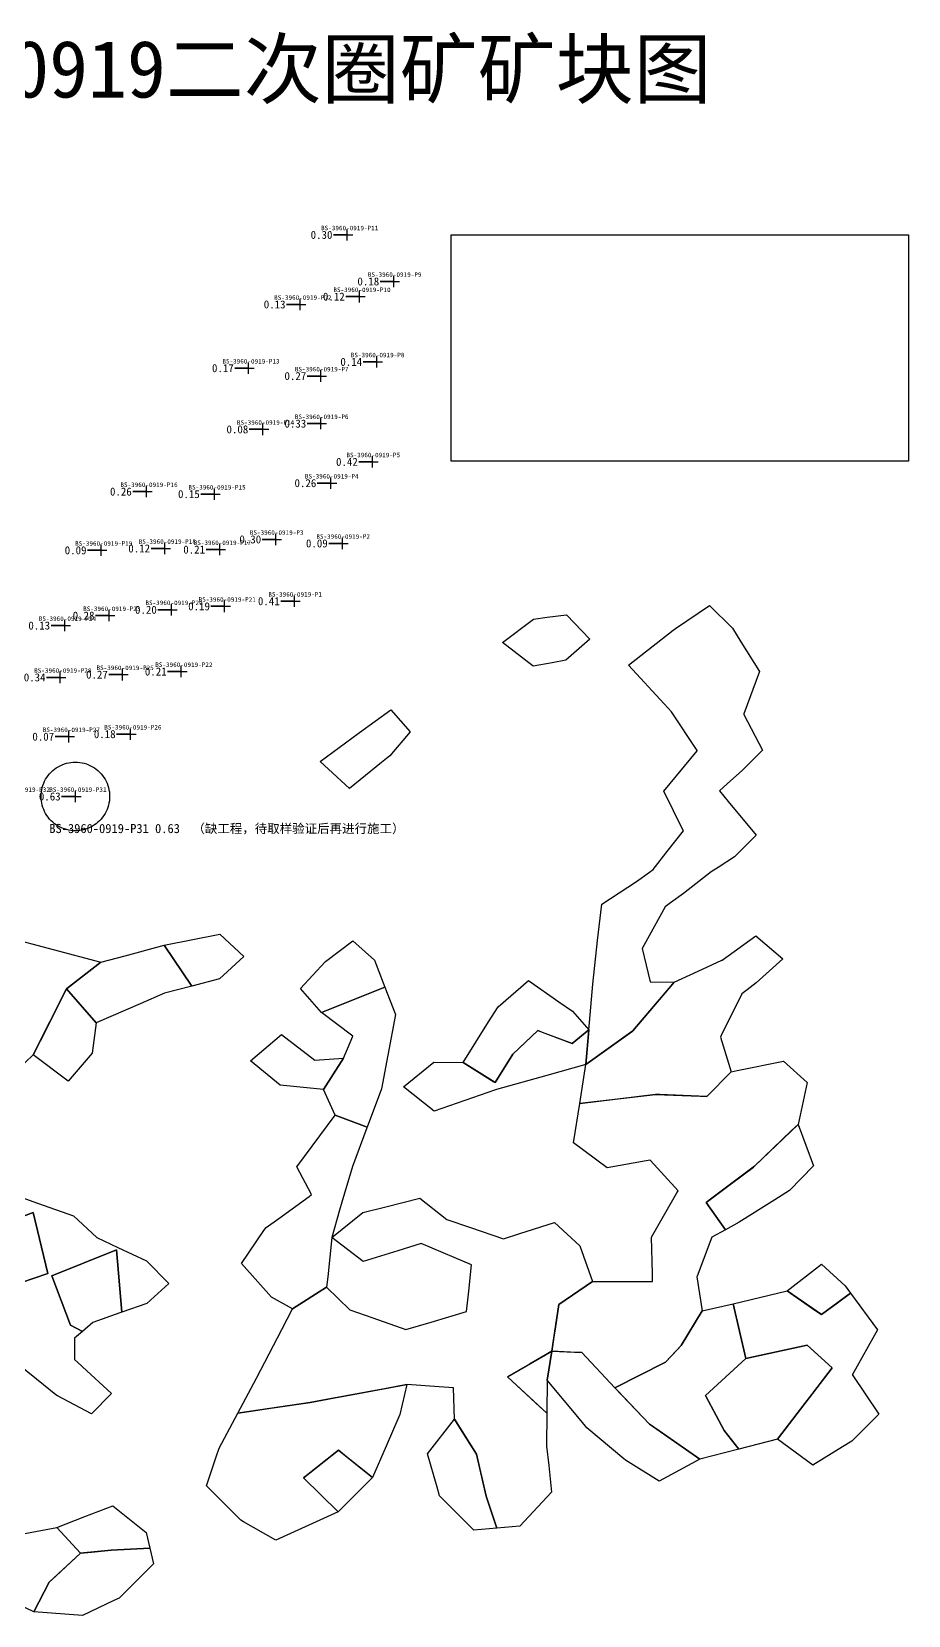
# Model space of a CAD drawing. Header units: metres. Extents: x 469944 to 470091, y 4349678 to 4349816.
# Drawn here: x 470014.8 to 470091.5, y 4349678.1 to 4349816.5 of the extents above; entities that cross this region are included whole.
import ezdxf

# ---------------------------------------------------------------- set-up
doc = ezdxf.new("R2010")
doc.units = ezdxf.units.M
for name, color, linetype in [('点', 7, 'Continuous'), ('综合图_历史矿块', 7, 'Continuous'), ('缺工程待取样', 7, 'Continuous'), ('钻孔', 7, 'Continuous')]:
    doc.layers.add(name, color=color, linetype=linetype)
doc.styles.add('CN_TTF', font='simsunb.ttf')
picture_1 = doc.add_image_def('image1.png', size_in_pixel=(1052, 520))

msp = doc.modelspace()

# ---------------------------------------------------------------- linework, layer by layer
at = {"layer": '点', "color": 138, "true_color": 0x004c4c}
for p, q in [((470042.38, 4349798.24), (470042.38, 4349799.24)), ((470041.88, 4349798.74), (470042.88, 4349798.74)), ((470046.47, 4349794.17), (470046.47, 4349795.17)), ((470043.46, 4349792.84), (470043.46, 4349793.84)), ((470045.97, 4349794.67), (470046.97, 4349794.67)), ((470037.78, 4349792.66), (470038.78, 4349792.66)), ((470038.28, 4349792.16), (470038.28, 4349793.16)), ((470042.96, 4349793.34), (470043.96, 4349793.34)), ((470044.98, 4349787.14), (470044.98, 4349788.14)), ((470033.25, 4349787.09), (470034.25, 4349787.09)), ((470033.75, 4349786.59), (470033.75, 4349787.59)), ((470040.09, 4349785.9), (470040.09, 4349786.9)), ((470044.48, 4349787.64), (470045.48, 4349787.64)), ((470039.59, 4349786.4), (470040.59, 4349786.4)), ((470040.09, 4349781.74), (470040.09, 4349782.74)), ((470034.52, 4349781.74), (470035.52, 4349781.74)), ((470035.02, 4349781.24), (470035.02, 4349782.24)), ((470039.59, 4349782.24), (470040.59, 4349782.24)), ((470044.1, 4349778.9), (470045.1, 4349778.9)), ((470044.6, 4349778.4), (470044.6, 4349779.4)), ((470040.47, 4349777.04), (470041.47, 4349777.04)), ((470040.97, 4349776.54), (470040.97, 4349777.54)), ((470024.33, 4349776.3), (470025.33, 4349776.3)), ((470024.83, 4349775.8), (470024.83, 4349776.8)), ((470030.28, 4349776.08), (470031.28, 4349776.08)), ((470030.78, 4349775.58), (470030.78, 4349776.58)), ((470020.87, 4349770.67), (470020.87, 4349771.67)), ((470025.93, 4349771.33), (470026.93, 4349771.33)), ((470026.43, 4349770.83), (470026.43, 4349771.83)), ((470031.24, 4349770.73), (470031.24, 4349771.73)), ((470035.65, 4349772.12), (470036.65, 4349772.12)), ((470036.15, 4349771.62), (470036.15, 4349772.62)), ((470041.47, 4349771.77), (470042.47, 4349771.77)), ((470041.97, 4349771.27), (470041.97, 4349772.27)), ((470020.37, 4349771.17), (470021.37, 4349771.17)), ((470030.74, 4349771.23), (470031.74, 4349771.23)), ((470037.77, 4349766.22), (470037.77, 4349767.22)), ((470021.57, 4349764.96), (470021.57, 4349765.96)), ((470026.52, 4349765.97), (470027.52, 4349765.97)), ((470027.02, 4349765.47), (470027.02, 4349766.47)), ((470031.17, 4349766.27), (470032.17, 4349766.27)), ((470031.67, 4349765.77), (470031.67, 4349766.77)), ((470037.27, 4349766.72), (470038.27, 4349766.72)), ((470017.19, 4349764.59), (470018.19, 4349764.59)), ((470017.69, 4349764.09), (470017.69, 4349765.09)), ((470021.07, 4349765.46), (470022.07, 4349765.46)), ((470017.29, 4349759.56), (470017.29, 4349760.56)), ((470022.24, 4349760.3), (470023.24, 4349760.3)), ((470022.74, 4349759.8), (470022.74, 4349760.8)), ((470027.38, 4349760.57), (470028.38, 4349760.57)), ((470027.88, 4349760.07), (470027.88, 4349761.07)), ((470016.79, 4349760.06), (470017.79, 4349760.06)), ((470017.54, 4349754.88), (470018.54, 4349754.88)), ((470018.04, 4349754.38), (470018.04, 4349755.38)), ((470022.92, 4349755.09), (470023.92, 4349755.09)), ((470023.42, 4349754.59), (470023.42, 4349755.59)), ((470018.11, 4349749.65), (470019.11, 4349749.65)), ((470018.61, 4349749.15), (470018.61, 4349750.15))]:
    msp.add_line(p, q, dxfattribs=at)
at = {"layer": '综合图_历史矿块', "color": 9}
for points in [[(470076.08, 4349764.36), (470076.81, 4349763.18), (470078.44, 4349760.56), (470077.09, 4349756.87), (470077.07, 4349756.82), (470078.71, 4349753.69), (470076.96, 4349751.94), (470075.63, 4349750.76), (470074.94, 4349750.15), (470075.71, 4349749.21), (470078.15, 4349746.27), (470076.27, 4349744.37), (470074.84, 4349743.45), (470074.22, 4349743.05), (470071.79, 4349741.18), (470070.66, 4349740.35), (470070.2, 4349740.01), (470068.34, 4349736.61), (470068.2, 4349736.37), (470068.9, 4349733.46), (470070.98, 4349733.42), (470067.37, 4349729.17), (470063.26, 4349726.23), (470063.86, 4349733.23), (470064.29, 4349737.07), (470064.65, 4349740.24), (470067.7, 4349742.23), (470068.82, 4349743.02), (470069.15, 4349743.26), (470070.47, 4349744.95), (470071.79, 4349746.64), (470071.77, 4349746.68), (470070.09, 4349750.11), (470072.99, 4349753.65), (470073.01, 4349753.68), (470070.76, 4349757.04), (470070.11, 4349757.75), (470066.99, 4349761.14), (470070.91, 4349764.19), (470071.09, 4349764.33), (470074.08, 4349766.33), (470076.08, 4349764.36)], [(470063.62, 4349763.4), (470061.52, 4349761.56), (470060.3, 4349761.34), (470058.64, 4349761.05), (470055.96, 4349763.11), (470058.69, 4349765.16), (470059.88, 4349765.31), (470061.56, 4349765.53), (470063.62, 4349763.4)], [(470047.9, 4349755.31), (470046.11, 4349753.21), (470045.4, 4349752.63), (470042.59, 4349750.34), (470040.02, 4349752.71), (470043.35, 4349755.16), (470043.47, 4349755.25), (470046.19, 4349757.23), (470047.9, 4349755.31)], [(470033.35, 4349735.67), (470031.23, 4349733.72), (470028.81, 4349733.08), (470026.37, 4349736.64), (470031.25, 4349737.6), (470033.35, 4349735.67)], [(470044.78, 4349735.34), (470045.69, 4349732.97), (470043.28, 4349732.01), (470042.92, 4349731.87), (470040.15, 4349730.77), (470038.29, 4349732.85), (470040.47, 4349735.2), (470040.49, 4349735.22), (470042.89, 4349737.04), (470044.78, 4349735.34)], [(470080.5, 4349735.47), (470078.16, 4349733.35), (470077.37, 4349732.75), (470076.91, 4349732.4), (470075.11, 4349728.76), (470075.04, 4349728.62), (470075.98, 4349725.59), (470073.85, 4349723.41), (470069.73, 4349723.59), (470069.35, 4349723.61), (470066.03, 4349723.2), (470062.72, 4349722.8), (470063.26, 4349726.23), (470067.33, 4349729.14), (470067.37, 4349729.17), (470069.17, 4349731.3), (470070.71, 4349733.09), (470070.98, 4349733.42), (470073.07, 4349734.38), (470075.16, 4349735.33), (470075.17, 4349735.34), (470078.13, 4349737.48), (470080.5, 4349735.47)], [(470028.81, 4349733.08), (470026.4, 4349732.45), (470024.28, 4349731.53), (470020.43, 4349729.86), (470017.83, 4349732.84), (470020.84, 4349735.16), (470022.96, 4349735.73), (470026.37, 4349736.64), (470028.81, 4349733.08)], [(470020.43, 4349729.86), (470020.07, 4349727.2), (470017.97, 4349724.77), (470014.93, 4349727.06), (470016.38, 4349729.95), (470017.83, 4349732.84), (470020.43, 4349729.86)], [(470046.6, 4349730.59), (470045.93, 4349727.04), (470045.38, 4349724.08), (470044.12, 4349720.74), (470041.34, 4349721.78), (470040.31, 4349724.05), (470042.07, 4349726.78), (470042.42, 4349727.6), (470042.89, 4349728.69), (470040.15, 4349730.77), (470045.69, 4349732.97), (470046.6, 4349730.59)], [(470060.89, 4349731.71), (470062.08, 4349730.87), (470063.52, 4349729.25), (470062.05, 4349728.07), (470059.48, 4349729.03), (470059.05, 4349729.19), (470057.91, 4349728.11), (470056.86, 4349727.11), (470055.34, 4349724.65), (470052.53, 4349726.4), (470054.76, 4349729.95), (470055.58, 4349731.26), (470058.24, 4349733.57), (470060.89, 4349731.71)], [(470039.55, 4349726.61), (470042.07, 4349726.78), (470040.31, 4349724.05), (470036.53, 4349724.42), (470033.93, 4349726.54), (470036.64, 4349728.83), (470039.55, 4349726.61)], [(470063.26, 4349726.23), (470059.85, 4349725.26), (470055.44, 4349724.03), (470055.35, 4349724.01), (470049.99, 4349722.14), (470047.32, 4349724.28), (470049.96, 4349726.43), (470052.53, 4349726.4), (470055.22, 4349724.72), (470055.34, 4349724.65), (470056.86, 4349727.11), (470059.05, 4349729.19), (470062.05, 4349728.07), (470063.52, 4349729.25), (470063.26, 4349726.23)], [(470082.63, 4349724.66), (470081.82, 4349720.98), (470081.26, 4349720.44), (470078.01, 4349717.32), (470077.43, 4349716.89), (470074.16, 4349714.45), (470073.77, 4349714.16), (470075.48, 4349711.78), (470074.28, 4349711.13), (470072.99, 4349707.73), (470072.97, 4349707.67), (470073.43, 4349704.69), (470071.59, 4349701.66), (470070.7, 4349700.7), (470070.24, 4349700.19), (470065.79, 4349697.96), (470062.9, 4349701.04), (470062.48, 4349701.06), (470060.28, 4349701.15), (470060.91, 4349705.25), (470063.83, 4349707.25), (470067.9, 4349707.25), (470069.09, 4349707.25), (470069.08, 4349707.92), (470069.01, 4349711.14), (470071.22, 4349714.99), (470071.34, 4349715.19), (470069.25, 4349717.47), (470068.89, 4349717.86), (470068.53, 4349717.8), (470065.12, 4349717.19), (470062.19, 4349719.36), (470062.72, 4349722.8), (470065.83, 4349723.18), (470069.35, 4349723.61), (470073.27, 4349723.44), (470073.85, 4349723.41), (470075.98, 4349725.59), (470076.49, 4349725.69), (470080.54, 4349726.5), (470082.63, 4349724.66)], [(470044.12, 4349720.74), (470044.11, 4349720.69), (470042.84, 4349717.3), (470041.93, 4349714.19), (470041.72, 4349713.48), (470041.03, 4349711.09), (470040.68, 4349707.65), (470040.59, 4349706.76), (470037.6, 4349704.85), (470035.78, 4349705.89), (470033.15, 4349708.83), (470035.11, 4349711.7), (470035.29, 4349711.96), (470036.4, 4349712.77), (470039.05, 4349714.69), (470039.27, 4349714.85), (470037.99, 4349717.28), (470041.34, 4349721.78), (470044.12, 4349720.74)], [(470083.18, 4349717.36), (470081.07, 4349715.21), (470079.79, 4349714.4), (470076.68, 4349712.43), (470075.48, 4349711.78), (470073.77, 4349714.16), (470075.89, 4349715.74), (470077.92, 4349717.26), (470078.01, 4349717.32), (470081.82, 4349720.98), (470083.18, 4349717.36)], [(470016.19, 4349707.94), (470011.38, 4349706.31), (470010.76, 4349706.55), (470009.67, 4349711.29), (470014.91, 4349713.29), (470016.19, 4349707.94)], [(470051.11, 4349712.66), (470053.18, 4349711.96), (470056.05, 4349710.99), (470057.49, 4349711.45), (470060.51, 4349712.41), (470062.72, 4349710.37), (470063.83, 4349707.25), (470060.91, 4349705.25), (470060.58, 4349703.08), (470060.5, 4349702.58), (470060.28, 4349701.15), (470058.34, 4349700.04), (470056.41, 4349698.92), (470058.86, 4349696.66), (470059.86, 4349695.74), (470059.83, 4349692.85), (470060.01, 4349691.16), (470060.25, 4349688.85), (470057.49, 4349685.86), (470055.48, 4349685.7), (470054.54, 4349688.5), (470054.07, 4349690.54), (470053.7, 4349692.16), (470052.59, 4349693.92), (470051.77, 4349695.23), (470051.69, 4349697.96), (470050.42, 4349698.05), (470047.59, 4349698.24), (470045.8, 4349697.91), (470040.56, 4349696.94), (470039.15, 4349696.68), (470032.82, 4349695.75), (470034.46, 4349698.81), (470036.67, 4349703.06), (470037.6, 4349704.85), (470040.59, 4349706.76), (470042.61, 4349704.77), (470044.62, 4349704.07), (470047.53, 4349703.06), (470049.73, 4349703.71), (470052.83, 4349704.62), (470053.02, 4349706.41), (470053.26, 4349708.7), (470051.75, 4349709.34), (470048.87, 4349710.57), (470046.82, 4349709.94), (470043.79, 4349709.01), (470041.03, 4349711.09), (470043.75, 4349713.29), (470045.76, 4349713.79), (470048.75, 4349714.54), (470051.11, 4349712.66)], [(470022.68, 4349704.56), (470022.5, 4349704.5), (470020.15, 4349703.66), (470019.23, 4349702.88), (470018.18, 4349703.45), (470016.54, 4349707.74), (470022.2, 4349710.01), (470022.68, 4349704.56)], [(470085.95, 4349706.86), (470086.41, 4349706.24), (470083.86, 4349704.36), (470080.88, 4349706.43), (470083.87, 4349708.76), (470085.95, 4349706.86)], [(470083.29, 4349704.76), (470083.86, 4349704.36), (470085.14, 4349705.3), (470086.41, 4349706.24), (470088.77, 4349703.03), (470086.57, 4349699.13), (470086.56, 4349699.11), (470088.89, 4349695.66), (470086.52, 4349693.29), (470085.71, 4349692.8), (470083.1, 4349691.2), (470080.03, 4349693.48), (470082.42, 4349696.6), (470083.03, 4349697.39), (470084.42, 4349699.21), (470084.81, 4349699.71), (470082.87, 4349701.46), (470082.61, 4349701.69), (470077.24, 4349700.52), (470076.15, 4349705.31), (470080.88, 4349706.43), (470083.29, 4349704.76)], [(470077.24, 4349700.52), (470073.73, 4349697.28), (470073.76, 4349697.24), (470075.35, 4349694.22), (470076.63, 4349692.6), (470073.23, 4349691.71), (470069.66, 4349694.21), (470068.84, 4349694.79), (470065.79, 4349697.96), (470070.24, 4349700.19), (470071.28, 4349701.32), (470071.59, 4349701.66), (470073.43, 4349704.69), (470076.15, 4349705.31), (470077.24, 4349700.52)], [(470059.89, 4349698.62), (470059.86, 4349695.73), (470056.41, 4349698.92), (470060.28, 4349701.15), (470059.89, 4349698.62)], [(470062.9, 4349701.04), (470065.79, 4349697.96), (470066.02, 4349697.72), (470068.84, 4349694.79), (470069.18, 4349694.55), (470073.23, 4349691.71), (470069.66, 4349689.79), (470066.74, 4349691.65), (470066.59, 4349691.74), (470063.35, 4349694.47), (470062.85, 4349695.07), (470059.89, 4349698.62), (470060.28, 4349701.15), (470062.9, 4349701.04)], [(470084.81, 4349699.71), (470082.42, 4349696.6), (470082.02, 4349696.08), (470080.03, 4349693.48), (470076.63, 4349692.6), (470075.35, 4349694.22), (470073.73, 4349697.28), (470077.24, 4349700.52), (470078.59, 4349700.82), (470082.61, 4349701.69), (470084.81, 4349699.71)], [(470046.98, 4349695.63), (470045.8, 4349692.87), (470044.61, 4349690.12), (470042.34, 4349691.94), (470041.64, 4349692.51), (470038.8, 4349690.27), (470038.56, 4349690.09), (470041.61, 4349687.12), (470036.15, 4349684.63), (470033.33, 4349686.24), (470033.09, 4349686.38), (470030.09, 4349689.38), (470030.93, 4349691.92), (470031.18, 4349692.69), (470032.82, 4349695.75), (470035.91, 4349696.2), (470039.15, 4349696.68), (470041.32, 4349697.08), (470041.95, 4349697.2), (470043.37, 4349697.46), (470047.59, 4349698.24), (470046.98, 4349695.63)], [(470053.7, 4349692.16), (470053.97, 4349691), (470054.54, 4349688.5), (470055.48, 4349685.7), (470053.47, 4349685.53), (470050.47, 4349688.53), (470050.25, 4349689.29), (470049.4, 4349692.2), (470051.77, 4349695.23), (470053.7, 4349692.16)], [(470044.61, 4349690.12), (470041.61, 4349687.12), (470038.56, 4349690.09), (470041.64, 4349692.51), (470044.61, 4349690.12)], [(470024.8, 4349685.31), (470025.13, 4349683.94), (470021.75, 4349683.76), (470019.07, 4349683.5), (470016.99, 4349685.76), (470019.44, 4349686.7), (470021.89, 4349687.65), (470024.8, 4349685.31)], [(470019.07, 4349683.5), (470016.93, 4349681.53), (470016.33, 4349680.97), (470014.98, 4349678.38), (470012.3, 4349679.67), (470011.98, 4349679.83), (470009.64, 4349679.51), (470009.1, 4349682.77), (470010, 4349685.49), (470011.97, 4349684.84), (470014.18, 4349685.24), (470016.99, 4349685.76), (470019.07, 4349683.5)], [(470025.45, 4349682.57), (470022.45, 4349679.57), (470021.99, 4349679.36), (470019.23, 4349678.07), (470014.98, 4349678.38), (470016.33, 4349680.97), (470019.07, 4349683.5), (470020.02, 4349683.59), (470021.75, 4349683.76), (470025.13, 4349683.94), (470025.45, 4349682.57)]]:
    msp.add_lwpolyline(points, close=True, dxfattribs=at)
for points in [[(470012.49, 4349737.38), (470020.84, 4349735.16), (470017.83, 4349732.84), (470017.53, 4349732.22), (470016.11, 4349729.41), (470014.93, 4349727.06), (470012.25, 4349724.51)], [(470013.94, 4349714.6), (470015.3, 4349714.11), (470018.44, 4349712.98), (470020.5, 4349711.09), (470022.33, 4349710.23), (470024.82, 4349709.05), (470026.8, 4349707.07), (470024.85, 4349705.33), (470022.68, 4349704.56), (470022.2, 4349710.01), (470016.54, 4349707.74), (470018.18, 4349703.45), (470019.23, 4349702.88), (470018.54, 4349702.3), (470018.54, 4349700.45), (470019.16, 4349699.87), (470019.25, 4349699.79), (470021.78, 4349697.47), (470020.01, 4349695.7), (470017.05, 4349697.27), (470016.89, 4349697.35), (470015.22, 4349698.71), (470013.54, 4349700.07)], [(470011.38, 4349706.31), (470016.19, 4349707.94), (470014.91, 4349713.29), (470009.67, 4349711.29)]]:
    msp.add_lwpolyline(points, dxfattribs=at)
at = {"layer": '缺工程待取样', "color": 6}
msp.add_lwpolyline([(470021.61, 4349749.65), (470021.6, 4349749.46), (470021.59, 4349749.26), (470021.55, 4349749.07), (470021.51, 4349748.88), (470021.45, 4349748.69), (470021.38, 4349748.5), (470021.3, 4349748.33), (470021.21, 4349748.15), (470021.11, 4349747.99), (470020.99, 4349747.83), (470020.87, 4349747.67), (470020.73, 4349747.53), (470020.59, 4349747.4), (470020.44, 4349747.27), (470020.28, 4349747.16), (470020.11, 4349747.05), (470019.94, 4349746.96), (470019.76, 4349746.88), (470019.58, 4349746.81), (470019.39, 4349746.75), (470019.2, 4349746.71), (470019, 4349746.68), (470018.81, 4349746.66), (470018.61, 4349746.65), (470018.41, 4349746.66), (470018.22, 4349746.68), (470018.03, 4349746.71), (470017.83, 4349746.75), (470017.65, 4349746.81), (470017.46, 4349746.88), (470017.28, 4349746.96), (470017.11, 4349747.05), (470016.94, 4349747.16), (470016.78, 4349747.27), (470016.63, 4349747.4), (470016.49, 4349747.53), (470016.36, 4349747.67), (470016.23, 4349747.83), (470016.12, 4349747.99), (470016.01, 4349748.15), (470015.92, 4349748.33), (470015.84, 4349748.5), (470015.77, 4349748.69), (470015.71, 4349748.88), (470015.67, 4349749.07), (470015.64, 4349749.26), (470015.62, 4349749.46), (470015.61, 4349749.65), (470015.62, 4349749.85), (470015.64, 4349750.04), (470015.67, 4349750.24), (470015.71, 4349750.43), (470015.77, 4349750.62), (470015.84, 4349750.8), (470015.92, 4349750.98), (470016.01, 4349751.15), (470016.12, 4349751.32), (470016.23, 4349751.48), (470016.36, 4349751.63), (470016.49, 4349751.77), (470016.63, 4349751.91), (470016.78, 4349752.03), (470016.94, 4349752.15), (470017.11, 4349752.25), (470017.28, 4349752.34), (470017.46, 4349752.42), (470017.65, 4349752.49), (470017.83, 4349752.55), (470018.03, 4349752.59), (470018.22, 4349752.63), (470018.41, 4349752.65), (470018.61, 4349752.65), (470018.81, 4349752.65), (470019, 4349752.63), (470019.2, 4349752.59), (470019.39, 4349752.55), (470019.58, 4349752.49), (470019.76, 4349752.42), (470019.94, 4349752.34), (470020.11, 4349752.25), (470020.28, 4349752.15), (470020.44, 4349752.03), (470020.59, 4349751.91), (470020.73, 4349751.77), (470020.87, 4349751.63), (470020.99, 4349751.48), (470021.11, 4349751.32), (470021.21, 4349751.15), (470021.3, 4349750.98), (470021.38, 4349750.8), (470021.45, 4349750.62), (470021.51, 4349750.43), (470021.55, 4349750.24), (470021.59, 4349750.04), (470021.6, 4349749.85), (470021.61, 4349749.65)], close=True, dxfattribs=at)
at = {"layer": '钻孔', "color": 8, "lineweight": 35}
for p, q in [((470042.38, 4349798.74), (470041.18, 4349798.74)), ((470046.47, 4349794.67), (470045.27, 4349794.67)), ((470038.28, 4349792.66), (470037.08, 4349792.66)), ((470043.46, 4349793.34), (470042.26, 4349793.34)), ((470033.75, 4349787.09), (470032.55, 4349787.09)), ((470044.98, 4349787.64), (470043.78, 4349787.64)), ((470040.09, 4349786.4), (470038.89, 4349786.4)), ((470035.02, 4349781.74), (470033.82, 4349781.74)), ((470040.09, 4349782.24), (470038.89, 4349782.24)), ((470044.6, 4349778.9), (470043.4, 4349778.9)), ((470040.97, 4349777.04), (470039.77, 4349777.04)), ((470024.83, 4349776.3), (470023.63, 4349776.3)), ((470030.78, 4349776.08), (470029.58, 4349776.08)), ((470026.43, 4349771.33), (470025.23, 4349771.33)), ((470036.15, 4349772.12), (470034.95, 4349772.12)), ((470041.97, 4349771.77), (470040.77, 4349771.77)), ((470020.87, 4349771.17), (470019.67, 4349771.17)), ((470031.24, 4349771.23), (470030.04, 4349771.23)), ((470027.02, 4349765.97), (470025.82, 4349765.97)), ((470031.67, 4349766.27), (470030.47, 4349766.27)), ((470037.77, 4349766.72), (470036.57, 4349766.72)), ((470017.69, 4349764.59), (470016.49, 4349764.59)), ((470021.57, 4349765.46), (470020.37, 4349765.46)), ((470022.74, 4349760.3), (470021.54, 4349760.3)), ((470027.88, 4349760.57), (470026.68, 4349760.57)), ((470017.29, 4349760.06), (470016.09, 4349760.06)), ((470018.04, 4349754.88), (470016.84, 4349754.88)), ((470023.42, 4349755.09), (470022.22, 4349755.09))]:
    msp.add_line(p, q, dxfattribs=at)
at = {"layer": '钻孔', "color": 4, "lineweight": 35}
msp.add_line((470018.61, 4349749.65), (470017.41, 4349749.65), dxfattribs=at)

# ---------------------------------------------------------------- texts
at = {"color": 7, "style": 'CN_TTF'}
msp.add_text('3960平台 0919二次圈矿矿块图', height=5, dxfattribs=at).set_placement((469982.27, 4349810.74))
at = {"layer": '缺工程待取样', "color": 6, "style": 'CN_TTF'}
msp.add_text('BS-3960-0919-P31 0.63  （缺工程，待取样验证后再进行施工）', height=0.8, dxfattribs=at).set_placement((470016.33, 4349746.45))
at = {"layer": '钻孔', "color": 8, "style": 'CN_TTF'}
for s, p in [('0.30', (470039.19, 4349798.39)), ('0.18', (470043.28, 4349794.32)), ('0.12', (470040.27, 4349792.99)), ('0.13', (470035.09, 4349792.31)), ('0.14', (470041.79, 4349787.29)), ('0.17', (470030.56, 4349786.74)), ('0.27', (470036.9, 4349786.05)), ('0.33', (470036.9, 4349781.89)), ('0.08', (470031.83, 4349781.39)), ('0.42', (470041.41, 4349778.55)), ('0.26', (470037.78, 4349776.69)), ('0.26', (470021.64, 4349775.95)), ('0.15', (470027.59, 4349775.73)), ('0.09', (470017.68, 4349770.82)), ('0.12', (470023.24, 4349770.98)), ('0.21', (470028.05, 4349770.88)), ('0.30', (470032.96, 4349771.77)), ('0.09', (470038.78, 4349771.42)), ('0.28', (470018.38, 4349765.11)), ('0.20', (470023.83, 4349765.62)), ('0.19', (470028.48, 4349765.92)), ('0.41', (470034.58, 4349766.37)), ('0.13', (470014.5, 4349764.24)), ('0.34', (470014.1, 4349759.71)), ('0.27', (470019.55, 4349759.95)), ('0.21', (470024.69, 4349760.22)), ('0.07', (470014.85, 4349754.53)), ('0.18', (470020.23, 4349754.75))]:
    msp.add_text(s, height=0.7, dxfattribs=at).set_placement(p)
at = {"layer": '钻孔', "color": 138, "true_color": 0x004c4c, "style": 'CN_TTF'}
for s, p in [('BS-3960-0919-P11', (470040.1, 4349799.14)), ('BS-3960-0919-P9', (470044.19, 4349795.07)), ('BS-3960-0919-P12', (470036, 4349793.06)), ('BS-3960-0919-P10', (470041.18, 4349793.74)), ('BS-3960-0919-P8', (470042.7, 4349788.04)), ('BS-3960-0919-P13', (470031.47, 4349787.49)), ('BS-3960-0919-P7', (470037.81, 4349786.8)), ('BS-3960-0919-P14', (470032.74, 4349782.14)), ('BS-3960-0919-P6', (470037.81, 4349782.64)), ('BS-3960-0919-P5', (470042.32, 4349779.3)), ('BS-3960-0919-P16', (470022.55, 4349776.7)), ('BS-3960-0919-P15', (470028.5, 4349776.48)), ('BS-3960-0919-P4', (470038.69, 4349777.44)), ('BS-3960-0919-P3', (470033.87, 4349772.52)), ('BS-3960-0919-P19', (470018.59, 4349771.57)), ('BS-3960-0919-P18', (470024.15, 4349771.73)), ('BS-3960-0919-P17', (470028.96, 4349771.63)), ('BS-3960-0919-P2', (470039.69, 4349772.17)), ('BS-3960-0919-P1', (470035.49, 4349767.12)), ('BS-3960-0919-P23', (470019.29, 4349765.86)), ('BS-3960-0919-P20', (470024.74, 4349766.38)), ('BS-3960-0919-P21', (470029.39, 4349766.67)), ('BS-3960-0919-P24', (470015.41, 4349764.99)), ('BS-3960-0919-P28', (470015.01, 4349760.46)), ('BS-3960-0919-P25', (470020.46, 4349760.7)), ('BS-3960-0919-P22', (470025.6, 4349760.97)), ('BS-3960-0919-P27', (470015.76, 4349755.28)), ('BS-3960-0919-P26', (470021.14, 4349755.5)), ('BS-3960-0919-P32', (470011.38, 4349750.05)), ('BS-3960-0919-P31', (470016.33, 4349750.05))]:
    msp.add_text(s, height=0.4, dxfattribs=at).set_placement(p)
at = {"layer": '钻孔', "color": 4, "style": 'CN_TTF'}
msp.add_text('0.63', height=0.7, dxfattribs=at).set_placement((470015.42, 4349749.3))

# ---------------------------------------------------------------- pictures from other files: only their frames are drawn
image = msp.add_image(picture_1, insert=(470051.47, 4349778.96), size_in_units=(40, 19.77))

doc.saveas('drawing.dxf')
